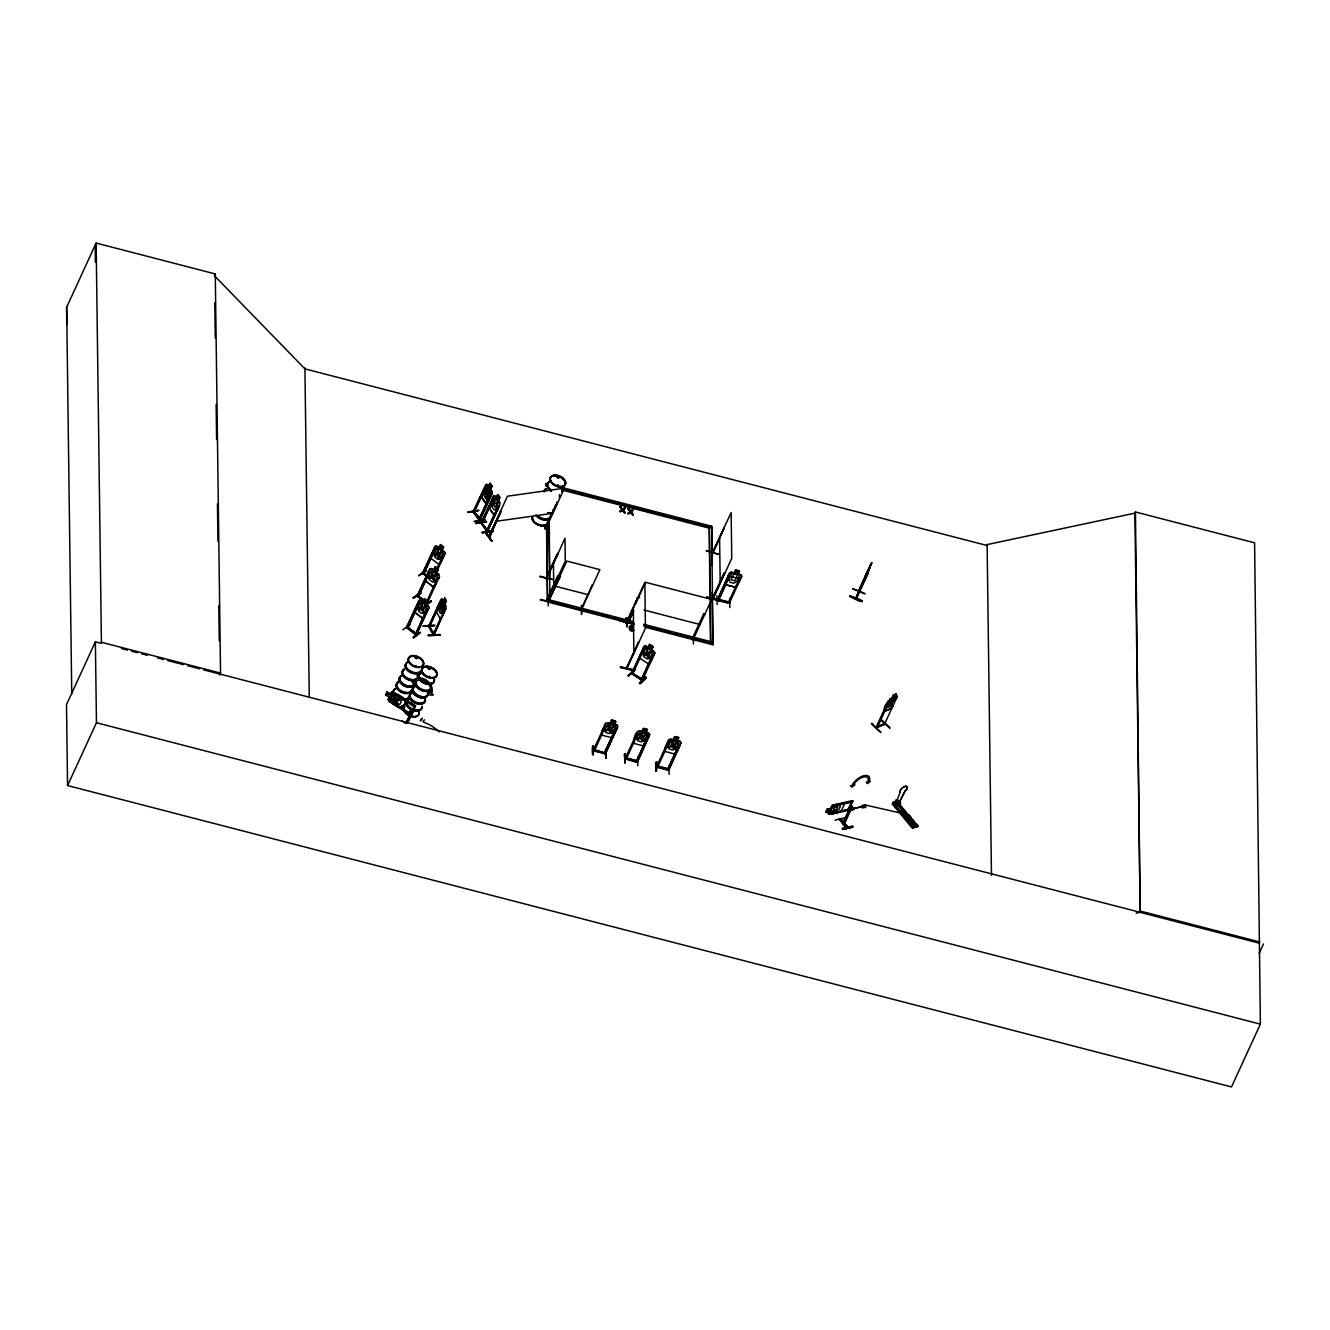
<?xml version="1.0" encoding="UTF-8"?>
<svg xmlns="http://www.w3.org/2000/svg" width="1330" height="1330" viewBox="0 0 1330 1330"><rect width="100%" height="100%" fill="white"/><g stroke="black" fill="none" stroke-linecap="round" stroke-linejoin="round"><path stroke-width="1.5" d="M601.742 735.091L601.759 731.567L601.742 735.091L611.301 737.568L613.978 734.808L611.251 737.435M633.762 743.27L633.778 739.829M737.884 584.435L735.224 587.178L725.665 584.701L725.681 581.277M413.065 637.087L420.43 632.166L413.331 637.984L420.313 632.681M431.12 600.728L426.631 603.587M840.826 818.765L848.008 827.576M868.274 571.767L855.772 598.6M856.986 597.336L855.955 598.068L856.986 597.403M856.271 597.885L868.091 573.097L856.271 598.982L858.997 591.551M644.335 648.824L643.138 648.392L644.335 648.824L632.731 673.811M642.49 680.295L631.8 673.229M642.905 679.381L641.991 678.682M897.102 801.658L896.071 800.643L896.952 800.178M896.154 800.76L897.717 799.895L896.004 800.062L894.924 803.021L896.187 800.278M490.022 483.522L488.559 486.63L487.079 486.165L484.386 491.95L484.303 495.89L486.248 498.667L488.426 497.669L491.086 491.901L490.521 489.374L491.95 486.281L489.989 483.322L492.067 486.281L490.521 489.407L491.086 491.901M484.436 491.934L484.336 495.89L486.265 498.65L488.426 497.669M640.229 658.333L640.478 654.51M837.734 812.347L828.773 814.293L848.956 809.338L831.965 813.993L836.154 804.268M852.33 801.84C850.951 803.653 852.131 799.33 851.117 801.624M852.796 801.076L851.765 801.275M425.035 616.172L422.608 618.467L414.927 612.515L415.293 608.525M414.993 612.465L415.409 608.591M425.683 580.977L433.364 586.946L425.6 581.044L425.883 577.104M425.716 580.994L426.082 577.104M428.692 626.214C431.302 633.03 433.464 634.759 434.411 634.111M434.095 635.125L445.085 609.19L433.081 634.427L433.497 633.512M486.78 503.422L488.293 485.965M880.709 719.763L889.803 727.992L880.793 719.347M842.688 829.438L852.779 827.127L852.646 826.246L852.763 827.194L842.688 829.504L842.522 828.49L852.613 826.196L842.555 828.54M854.093 808.49L862.954 806.545L852.281 808.54L851.616 809.987L852.065 808.291L854.758 807.975L854.109 809.421L851.616 809.987M474.394 521.476C477.62 521.543 497.62 517.819 474.278 521.427M492.865 530.986L482.108 532.615L493.014 530.587L493.114 531.551L482.108 532.615L493.014 530.554M620.495 667.361L632.897 670.47M620.495 666.995L633.113 669.605L632.881 670.586M706.795 597.203L728.408 602.158M706.795 597.569L729.488 603.454L728.657 601.925M719.214 600.678L719.38 599.88M884.101 711.5L884.533 708.84L884.201 711.583L890.934 708.641L893.261 705.266M406.199 722.639L412.084 711.683M428.26 635.507C463.339 634.327 404.536 636.671 439.781 634.576M439.814 635.474L439.764 634.51M486.331 503.887L481.51 496.921L482.192 492.832L481.36 496.938L486.348 503.904L488.393 501.743L486.215 503.904L481.36 496.938L482.009 492.865M626.364 623.587L637.818 597.619L626.297 623.604L626.28 622.49M626.763 622.573L632.515 610.603M626.912 667.743L626.846 666.596L626.447 668.475L638.417 642.59L626.397 668.342M712.664 553.795L724.135 527.811L712.099 553.646L712.564 551.817L712.697 553.064M712.564 551.817L712.099 553.646L731.151 512.549L731.749 558.301L713.179 598.783L712.614 597.785L724.285 572.681M713.229 598.683L713.163 597.918M713.661 597.702L713.578 596.904M414.594 657.469L416.39 657.22L416.839 658.466M416.257 666.729L415.359 665.865L416.49 666.48M416.772 657.685L416.656 658.583M427.944 668.125L429.274 667.627M428.11 667.86L429.756 669.156M428.36 668.125L430.022 668.325M428.908 676.405L429.257 676.438M430.305 668.957L428.825 667.56M556.921 477.138L558.517 476.955M557.204 485.866L558.035 485.201L557.968 486.281M558.118 486.281L558.101 485.284L557.403 485.866M558.101 485.866L557.436 485.284M540.329 600.063L552.964 602.523L540.545 599.365M410.338 714.293L411.086 715.274M407.662 722.805L415.525 705.914L397.737 694.41L397.138 695.474L414.877 707.078L415.592 705.814L414.262 705.449M418.917 603.122L418.019 602.424L419.166 602.939L407.462 628.309C402.125 621.625 421.261 638.533 416.007 633.246M417.204 596.173L428.942 570.769L429.839 571.468L418.135 596.837L417.071 596.106L424.353 601.642M418.568 595.923L417.454 595.059M429.839 571.468L418.401 596.671L417.703 594.892M435.259 548.841L434.112 548.326L435.259 548.841L423.821 574.045L422.824 573.197M423.987 573.297L423.123 572.266M416.589 635.009L415.475 634.161M426.315 601.975L427.429 602.789M489.274 535.724L490.171 535.192M544.785 528.309L545.998 528.525L543.721 525.3M546.131 527.245L544.818 528.692L557.22 503.106L544.702 528.376L546.397 527.678L545.2 527.395M546.397 527.678L545.4 527.794M847.227 809.937L848.191 810.003L852.746 801.059M848.889 809.421L832.347 813.145M843.503 823.835L850.585 807.709L852.015 807.825L850.884 808.075L843.503 823.952L844.567 823.702L851.682 808.141M405.234 723.254L402.259 720.877M424.603 719.846C419.997 723.72 425.766 719.713 439.349 731.882M626.779 666.762L626.729 667.344M626.945 668.408L645.449 628.109L644.851 582.341L625.865 623.487L625.732 622.59L626.596 622.939M627.344 667.56L626.879 668.574L626.862 667.71M712.664 597.885L713.595 597.868M863.968 805.365C866.296 802.09 866.495 810.652 864.051 806.612M852.663 588.725L864.766 593.779M855.872 598.733L858.365 591.202M858.615 590.902L859.396 590.47M865.281 576.322L863.336 582.324L864.317 580.046M866.362 574.959L867.177 572.632M868.141 571.75L870.701 564.352M871.35 563.671L858.216 592.016L870.751 564.236M397.138 695.474L415.093 706.862L413.863 706.28L414.495 705.266M411.668 714.36L393.68 702.988L411.386 714.626L410.455 713.711M850.219 595.907C871.948 602.922 859.745 603.887 850.236 595.84M868.573 570.454L869.637 568.209L865.531 577.486L867.659 572.316C862.655 582.557 875.09 555.491 868.307 570.886L868.939 569.772M545.998 578.467L557.985 553.446L545.998 578.417M546.547 578.982L565.001 538.185L565.3 561.061L546.78 601.443M900.211 792.165L895.489 804.284L898.831 803.486L905.082 791.217A4.372 2.128 -39.7 0 0 907.127 786.778A4.372 2.128 -39.7 0 0 902.405 787.909A4.372 2.128 -39.7 0 0 900.211 792.165L900.377 792.348A4.372 2.128 -39.7 0 1 902.405 787.909A4.372 2.128 -39.7 0 1 906.977 786.579A4.372 2.128 -39.7 0 1 904.932 791.034L898.681 803.303L895.339 804.101M560.362 576.489L548.243 601.842L559.797 576.638M870.202 566.314L871.931 562.607L858.232 591.933M867.609 571.368L865.049 577.553L865.93 576.223M633.812 623.737L630.221 627.893L631.002 629.522L632.033 630.121L633.546 626.563M66.716 324.503L66.65 307.18L96.142 243.074L215.277 273.93L220.547 673.113L219.699 674.942L219.699 674.011M215.277 273.93L214.446 275.759L304.936 368.875L987.126 545.516L986.96 544.535L986.96 545.466M101.396 643.371L95.378 641.825L66.5 704.617L67.564 785.548L1231.497 1086.926L1260.375 1024.133L1254.589 542.823L1135.438 511.967L1134.906 513.147L1140.176 912.347L1136.119 913.195M67.564 785.548L96.458 722.755L95.378 641.825M418.834 575.574L426.514 570.287L419.05 575.208M435.292 546.248L422.624 573.546M423.688 573.197L423.389 574.178L435.01 549.024M421.028 592.881L412.915 597.918L420.297 592.997M438.967 547.81L440.396 544.485L443.671 547.012L442.258 550.105M417.171 596.189L429.789 568.741L431.435 568.542C435.808 574.277 432.915 561.576 438.252 569.622L436.755 572.781L439.598 576.356L426.947 603.704L426.032 603.055L437.819 577.636L438.717 578.334L437.819 577.636M402.791 629.838L410.056 624.734M443.522 547.029L442.009 550.171L443.256 552.415L440.612 558.184L437.836 559.398L434.777 557.021L434.278 553.28L436.938 547.511L439.033 547.761M419.199 600.345L406.714 627.361L416.473 634.892M406.88 626.613L407.362 628.242M433.547 570.42L435.043 567.278M407.728 628.142L419.166 602.939M436.373 569.539L443.239 555.026L444.137 555.724L443.239 555.026M441.028 561.975L444.802 553.745L444.486 551.834L436.789 545.982L435.126 546.181L422.458 573.363L426.664 576.621M435.625 573.829L445.018 553.745L444.486 551.834M438.102 569.656L436.589 572.798L437.836 575.042L435.193 580.811L432.416 582.008L429.357 579.647L428.858 575.907L431.519 570.138L433.63 570.37M424.204 600.728L424.669 599.697L426.647 601.226L426.165 602.257L418.435 596.189L424.902 600.827M426.199 602.191L426.315 602.756M467.911 512.399L478.8 510.304L468.143 511.867M425.916 604.269L427.578 601.11L424.303 598.567L422.874 601.908L420.829 601.609L418.185 607.378L418.684 611.118L421.743 613.496L424.503 612.282L427.163 606.513L426.165 604.202M426.265 602.756L427.163 603.454L427.645 602.49L426.731 603.604C432.616 599.597 432.632 601.193 426.398 604.119M385.567 695.091L387.063 691.933L390.671 694.443L392.566 693.662L399.183 698.001L401.294 701.392L399.964 704.285L396.423 703.969L389.806 699.646L389.341 697.319L385.634 695.025M385.733 695.058L387.13 692.115M427.13 609.123L415.359 634.543L426.88 609.29L428.044 609.822L426.88 609.29M415.758 634.26L416.19 633.346M416.091 635.042L406.465 627.544L419.033 600.279L420.762 600.03L428.393 605.931L428.925 607.843L416.157 635.142L428.792 607.793M473.43 510.836C475.01 513.43 474.128 508.991 473.064 511.851L485.034 486.564L485.616 487.379L473.746 512.649L473.829 510.67M473.746 512.649L485.616 487.379M405.667 701.575L402.425 708.907L405.816 701.575L402.791 698.217L393.198 692.049L391.452 692.315L390.604 694.26M391.519 692.248L388.277 699.547L388.959 701.326L402.491 708.84M423.189 626.297L434.794 625.349L423.422 625.765M489.955 483.339L492.05 486.298L489.955 483.339L488.443 486.647L487.046 484.669C484.187 484.486 489.274 483.987 488.476 486.63L487.046 486.182M485.433 493.43L488.127 487.644L490.055 490.404L487.379 496.19L485.433 493.43L487.395 496.173M489.623 485.583L490.122 484.536L490.886 487.345M475.741 523.588L486.63 521.51L475.974 523.072M428.659 626.28L441.045 599.248L442.192 599.099L443.306 601.143M393.298 703.836L411.319 715.141L393.298 703.836L393.896 702.789M429.557 625.183L429.224 627.112L440.679 601.044L429.125 626.164L433.78 633.562L429.524 626.447M480.13 519.498C464.087 501.792 484.968 520.762 478.75 519.797L490.321 494.644L491.269 495.392L490.321 494.644M429.224 627.112L438.651 607.261M478.733 519.864L490.687 494.577M490.637 489.374L492.2 493.447L479.332 520.645L479.831 519.747M492.117 493.397L479.781 520.612L473.48 511.684L485.882 484.552M444.735 598.051L443.189 601.343L441.909 600.877L439.249 606.646L438.933 610.62L440.446 613.429L442.408 612.448L445.051 606.68L444.719 604.153L446.265 601.06L444.735 598.051L446.365 601.06L444.935 604.153L445.949 608.242L442.258 616.538M482.325 522.74L481.66 521.859L480.928 522.956L492.865 497.752L493.447 498.567L481.959 523.787L480.845 522.939L487.245 531.867L499.914 504.602L499.881 502.607L494.926 495.724L493.696 495.757L489.174 508.16L494.145 515.092L496.223 512.931L494.029 515.109L489.324 508.127M481.427 522.956L493.812 495.741L496.289 497.836L497.802 494.527L499.864 497.487L496.24 508.875L494.062 509.856L492.133 507.096L492.25 503.139L494.893 497.37L496.406 497.819M481.793 521.975L481.925 523.588M481.576 523.837L493.447 498.567M433.713 634.393L441.793 616.372M433.597 635.142L446.065 608.242M499.631 497.52L498.218 500.612L499.664 502.674M485.483 531.933C505.3 559.365 471.535 513.696 491.302 540.994M487.029 530.853L498.534 505.782L499.099 506.597L487.179 531.85L486.514 530.969L498.534 505.782M487.395 529.988L487.611 531.801L481.493 522.956M545.815 528.609L564.469 488.16L507.462 496.206L488.792 536.605L489.806 536.555L501.194 511.003L488.559 536.289L489.739 536.106M489.872 535.142L488.958 536.605L489.856 536.439M496.905 520.313L489.955 536.505M498.617 516.589L500.329 512.865M411.818 714.476L412.649 712.863L409.973 711.134L409.308 712.564M410.837 711.833L412.716 711.966L406.897 723.188M406.132 722.705L411.02 712.182M407.246 723.221L412.948 711.151L411.735 710.37L411.086 711.583L412.3 712.365M414.461 705.299L414.046 706.18M406.797 722.057L410.82 713.329M411.602 712.082L414.345 706.38L411.818 711.883M557.22 503.106L544.652 528.293M549.307 532.349L544.003 524.835M540.246 576.356L547.129 578.417M557.553 553.346L545.965 578.816M557.852 576.223L546.231 601.36L557.835 575.824M546.78 601.127L558.268 575.94M633.196 624.119L547.511 601.925L546.863 523.887M549.905 600.877L549.19 518.384M548.259 605.898L548.326 596.771M622.39 510.454L624.984 512.898L622.639 509.939L619.88 511.585L621.908 509.872L620.063 506.531L622.44 509.54M621.06 506.78L619.813 507.046M619.88 511.585L622.141 509.357L620.063 506.531M620.827 511.834L622.639 509.939M624.984 512.898L622.922 510.121L625.216 507.861L622.673 509.008M624.285 507.611L625.216 507.861M592.316 584.768L580.711 610.221L581.808 609.123M627.86 509.141L629.107 508.875L630.736 511.102L627.86 509.141L629.955 511.967L627.926 513.663L630.686 512.017L633.03 514.993L630.437 512.549M581.459 614.493L581.559 605.366L581.709 613.961M627.926 513.663L630.187 511.435L628.109 508.609M628.874 513.912L630.686 512.017M633.03 514.993L630.985 512.2L633.263 509.955L630.736 511.102M630.487 511.618L632.332 509.706M630.985 512.2L633.263 509.955M632.282 623.67L619.846 620.528L632.498 623.637M626.929 626.796L626.945 617.669L626.048 618.034L626.929 626.796L626.131 617.985M626.397 622.856L626.264 621.708M635.624 603.837L645.532 582.307L711.683 599.431L692.98 639.863L691.999 639.531L692.315 638.25L693.662 638.633M633.629 610.586L628.192 622.706M633.629 610.886L628.209 623.005M633.296 630.919C628.026 632.947 627.727 622.224 633.246 626.979M594.959 749.804L593.662 749.405L593.413 750.386M605.699 723.337L593.163 750.669L594.843 750.153M593.845 749.422L604.485 752.863L593.845 749.854L593.429 750.818L605.566 753.877M605.965 725.565L604.851 725.282L605.965 725.565L594.294 751.051L594.71 749.655M634.626 670.237L627.926 675.856L634.859 669.888M593.213 754.808C594.527 742.888 591.418 742.855 592.532 754.625L593.38 754.276M648.225 647.627C650.836 639.181 649.073 651.168 645.865 645.948L644.169 646.147L631.634 673.645L644.269 646.28M632.764 673.894L631.9 672.514L633.313 673.047L632.066 672.731M611.567 720.129L610.154 723.321L607.727 723.869L605.067 729.638L605.965 732.631L609.772 733.611L612.947 731.666L615.591 725.897L614.028 724.351C621.06 719.347 604.269 719.464 615.64 721.276M611.65 720.278L610.237 723.454L605.582 723.254L601.759 731.567M628.525 676.239L634.875 669.904M606.281 758.117L605.749 748.906L605.782 757.967M604.186 753.512L615.873 728.142L616.987 728.724L605.316 753.894L604.319 753.628L615.873 728.142M642.706 679.58L632.98 673.562L642.44 679.464L642.274 680.511L654.792 653.13L651.7 649.771L653.18 646.613L649.572 644.352M613.845 734.675L617.619 726.446L616.887 725.083M605.399 753.861L617.785 726.429L616.987 725L614.227 724.368M639.331 683.321C646.463 673.894 649.306 676.438 639.93 683.703L645.732 677.053M652.747 654.676L641.243 679.929L652.947 654.476L653.928 655.108L652.947 654.476M711.866 565.466L711.716 526.231L562.258 487.545M711.367 528.692L711.733 527.91L562.291 489.207M654.659 653.096L650.985 661.409L648.408 663.836L640.096 658.383L640.295 654.526M625.216 753.96L624.285 754.293L625.1 763.054L625.15 753.944M718.566 554.377L706.147 550.736L718.616 554.178M625.3 758.649L626.796 758L626.147 758.815M637.569 731.6L625.034 758.915L625.715 758.117L636.355 760.827M625.499 758.05L626.58 757.95L626.38 758.915M637.835 733.827L636.721 733.528L637.835 733.827L626.164 759.297C621.409 757.119 641.974 764.6 636.139 761.425M647.328 729.505L645.914 732.597L647.461 734.16L644.817 739.929L641.642 741.874L637.851 740.893L636.954 737.884L639.597 732.115L642.107 731.616L643.537 728.524L647.328 729.605M645.914 732.697L647.511 729.438L643.437 728.391L642.024 731.567L639.381 730.802C634.776 732.099 633.812 739.081 633.612 743.337L643.171 745.814L645.848 743.071M637.619 757.169L637.802 765.814M703.537 614.111L704.667 614.693L703.537 614.111L691.866 639.497L693.229 639.547M647.743 736.388L636.189 761.874L647.743 736.388L648.857 736.67L637.319 762.09L649.655 734.692L648.857 733.246L646.097 732.631M649.506 734.692L643.171 745.814M724.717 572.798L712.681 598.633L713.711 597.12M693.329 644.003L693.844 635.557M717.252 600.379L728.774 574.926L729.887 575.208L718.466 600.661L717.219 600.412L729.488 572.881L731.433 572.166L740.91 574.61L741.708 576.139L729.239 603.488C726.878 601.609 731.234 601.875 729.372 603.504M729.887 575.208L718.333 600.628M717.186 604.452L716.853 595.74M734.16 573.08L735.49 569.755L739.563 570.903L738.133 573.995M739.38 570.869L737.951 574.061L739.513 575.524L736.87 581.293L733.695 583.238L729.887 582.257L728.99 579.248L731.65 573.479L734.16 572.981M729.638 598.483L729.788 607.594M739.796 577.719L740.91 578.317L739.796 577.719L728.158 603.172L728.79 602.307M737.768 584.385L741.708 576.139M656.505 762.073L655.757 771.001C658.35 766.213 655.889 752.448 656.455 771.184M669.223 769.039L656.887 765.781L656.388 766.745L668.757 770.286L667.461 769.937L679.098 744.501L680.212 744.8L668.541 770.269M677.269 740.81L678.865 737.552L674.792 736.504L673.379 739.696L668.807 739.63L664.983 747.942L664.967 751.467L674.526 753.944L677.203 751.184M668.924 739.713L656.388 767.028L658.167 766.512M645.15 627.211L712.897 644.751L711.716 526.231M669.189 741.941L668.076 741.658L669.189 741.941L657.519 767.41L658.151 766.13M668.94 765.781L669.057 774.359M679.098 744.501L667.677 769.621M677.07 751.051L680.86 742.805M829.022 811.466L825.731 812.214L827.144 809.122L830.602 808.54L831.582 806.379M825.797 812.314L827.144 809.122M852.53 800.594L833.046 805.099L828.108 813.461L828.856 814.376M828.324 813.495L829.272 811.433L825.731 812.214M871.948 723.138C878.382 731.799 888.822 738.732 871.366 723.72M852.081 801.541L835.805 805.631L836.204 804.766L852.73 800.993L848.49 810.336L831.965 813.993M884.633 708.923C882.638 706.147 894.342 694.609 889.853 699.929L877.218 727.676C878.714 726.745 894.957 719.713 876.021 727.643L888.523 700.627M887.975 702.772L876.337 727.926L888.457 702.14M877.218 727.676L877.251 726.263L876.121 727.593M835.057 820.144L845.115 817.667M891.865 698.383L893.145 695.141L896.021 693.911L894.558 697.236M896.121 694.011C889.454 701.808 906.345 691.301 889.853 699.098M839.529 819.114L846.761 827.992L839.529 818.997M884.35 724.584L897.068 696.987M840.66 818.864L848.44 827.593M885.381 723.404L884.932 722.988M851.35 801.79L848.224 809.421M847.626 810.436L848.673 808.956M844.434 823.702L842.854 823.104L850.219 807.526M851.715 807.46L851.998 806.163L850.086 807.094L851.366 806.911M842.854 823.104L851.067 806.662L852.198 806.412M852.015 807.825L849.97 807.36L851.998 806.163M851.416 809.737L853.91 809.172L854.558 807.726M896.27 802.439C889.504 808.923 893.344 797.518 896.021 804.251L895.423 805.564L899.645 804.55L900.626 803.137L899.878 804.783L894.874 805.98L895.622 804.351L893.61 801.907M912.812 827.825L913.926 827.543L893.394 803.12L894.009 801.824M910.701 817.302C896.353 819.197 916.819 819.912 908.689 814.874L903.536 816.404L908.689 814.874L864.251 804.766M912.48 819.463L907.326 820.992L912.48 819.463L914.491 821.89L909.338 823.42L914.491 821.89M915.838 823.519C902.073 827.908 920.427 819.945 917.251 826.728L898.598 804.384M917.866 825.947L912.164 827.958L892.297 804.002M1140.176 912.347L1135.438 511.967M1259.161 953.377L1263.5 943.934M906.046 815.706C910.717 820.111 904.034 812.963 908.124 817.401M421.859 719.114L422.125 718.134L421.244 719.447M852.713 588.575L864.833 593.612M540.047 576.755L552.648 579.531L540.229 576.372M473.114 511.834L479.282 520.545M481.261 522.025L482.408 522.84M631.002 629.522L633.928 624.551M421.128 719.198L420.363 720.877L421.178 720.162M893.078 705.199L890.834 708.558L884.217 711.367M415.243 665.948L416.057 666.413M556.971 476.788L558.001 476.556M557.869 477.869L558.517 477.054L557.22 477.271M558.716 478.002L557.918 476.705M428.509 668.541L428.094 667.76M428.593 676.604L429.59 676.588M631.617 627.095L633.878 624.036M630.337 628.708L633.679 624.252M619.896 620.844L632.315 623.97M847.559 809.338L847.543 810.452M839.679 818.648L846.977 827.46M846.213 828.091L839.047 819.164M630.221 627.893L633.645 623.953M491.801 540.878L485.483 531.817L491.734 540.911M433.115 634.344L434.012 635.108M488.21 501.626L486.215 503.738L481.443 496.938M718.765 599.714L717.518 599.381M691.866 639.198L693.495 638.566M442.208 616.422L440.147 618.583L436.323 611.534L437.238 607.527M397.737 694.41L415.326 706.13M409.973 711.134L412.649 712.863M411.735 710.37L412.948 711.151M411.702 712.73L412.599 712.215L411.269 711.417M393.198 692.049L393.264 691.982A8.312 5.104 24.7 0 1 395.392 688.824M389.175 697.352L388.144 699.514L389.042 701.259M388.959 701.326L398.518 707.494M402.724 698.283L405.816 701.575M644.169 646.147L645.931 646.014L654.077 651.351L654.792 653.13M639.464 683.288L646.014 677.785L639.946 683.653M433.281 586.995L435.708 584.701M423.206 626.098L434.577 625.682M908.257 817.568L908.59 816.421M593.197 754.659L592.964 746.113M624.901 754.359L625.1 763.054M655.657 762.389L655.806 770.951M656.255 762.489L656.422 771.018M622.922 510.121L624.984 508.393M893.045 803.852L893.843 803.32L913.926 827.543M916.187 826.977L896.869 802.555M913.195 827.742L892.829 803.719L912.945 827.775L917.933 826.545L899.03 804.118M467.927 512.2L478.534 510.67M475.724 523.422L486.364 521.859M876.586 726.596L884.816 723.72M831.499 806.362L833.129 805.115M426.215 570.653L418.884 575.74M431.302 554.477L431.02 558.417L438.784 564.319L441.128 562.075M429.706 568.791L431.435 568.675M431.369 568.592L439.066 574.444M438.169 569.689L434.893 567.145M413.48 598.35L420.845 593.246M417.138 596.106L418.784 595.624M426.947 604.535L431.352 601.493M428.31 605.981L428.925 607.843M408.027 627.494L416.839 633.911M489.473 507.112L498.783 501.028M557.021 476.905L558.517 477.969M415.575 657.818L416.573 658.151M430.172 668.973L428.975 668.84M728.79 601.925L718.715 599.365M625.034 758.615L637.319 762.09M916.603 826.695L898.066 804.351M837.651 812.231L841.524 810.535L844.75 803.154L842.006 803.087M893.295 695.291L895.971 694.144M896.553 699.131L895.456 699.164M889.82 728.042L880.826 719.347M906.112 815.805L908.307 816.421M729.505 572.964L731.433 572.166M414.943 656.97L416.955 657.868M416.639 658.417L414.76 657.585M429.607 677.402L429.656 676.455M893.394 803.12L897.634 802.106L917.933 826.545M833.129 805.199L844.716 803.387M835.805 805.631L852.464 801.84M842.272 829.006L852.48 826.628M634.094 630.137L632.033 630.121M1134.906 513.147L987.126 544.585L991.482 875.323M391.552 692.448L393.198 692.182L402.658 698.366M490.404 489.39L492.216 493.447M501.41 511.319L500.23 511.152M488.044 530.886L481.892 523.189L487.661 530.953M544.984 528.708L545.882 528.542M549.639 532.731L543.904 525.217M496.373 497.62L497.686 494.544L499.864 497.487M495.924 521.327L552.914 513.28M442.192 599.099L445.999 606.081M445.533 610.005L444.702 609.207M428.16 635.441L439.615 635.092M429.44 677.402L428.775 677.103M648.292 647.56L646.048 647.427L643.388 653.196L644.019 656.837L647.328 658.998L650.237 657.685L652.897 651.916L651.6 649.722L653.013 646.646L649.639 644.535M422.707 573.197L426.913 576.455M417.288 595.807L423.056 600.279M426.581 601.759L427.645 602.49L426.83 601.892M407.196 626.463L407.645 627.261M628.625 621.792L627.511 621.891M604.867 752.331L605.865 752.63M637.602 761.192L636.605 760.594L637.868 760.91M668.957 769.305L667.959 768.707M627.494 621.409L628.375 622.107M415.592 657.236L416.423 657.702M581.742 609.107L580.761 610.187M724.152 528.592L723.703 527.711M728.774 575.225L729.887 575.508M706.779 597.619L717.452 599.78M706.762 597.153L729.222 603.005M639.63 597.552L638.516 597.569M637.851 598.384L637.403 597.502M620.528 666.879L632.93 670.037L620.478 667.427M571.867 490.903L583.82 493.995M587.81 495.026L593.779 496.589M597.769 497.62L603.754 499.166M607.727 500.196L619.68 503.289M623.67 504.319L629.655 505.865M633.645 506.896L655.557 512.582M659.547 513.613L665.515 515.159M669.505 516.19L691.417 521.859M695.407 522.889L701.392 524.436M705.365 525.483L711.351 527.029M561.925 489.989L709.389 528.176M632.082 510.221L633.03 510.471M620.129 511.053L621.077 511.302M628.176 513.147L629.123 513.397M728.142 575.774L740.361 578.966M555.258 586.198L588.342 594.759M644.003 610.021L700.129 624.551M547.86 599.481L633.529 621.659M643.504 624.236L713.246 642.29L712.88 643.088L710.469 642.457L709.954 603.654M547.495 600.262L553.463 601.808M557.453 602.839L573.396 606.962M577.386 607.993L589.34 611.085M593.33 612.133L599.298 613.679M603.288 614.709L609.256 616.256M613.246 617.286L625.2 620.379M649.123 626.58L661.077 629.672M665.067 630.703L671.035 632.249M675.025 633.28L680.993 634.826M684.983 635.856L696.937 638.949M700.927 639.979L706.912 641.542M547.877 601.143L633.562 623.321M643.52 625.915L713.262 643.969M678.682 737.718L674.892 736.637L673.462 739.829L670.952 740.245L668.308 746.014L669.206 749.006L672.997 749.987L676.172 748.042L678.832 742.273L677.269 740.71M677.452 740.744L680.212 741.375L681.01 742.905L668.674 770.22L656.521 767.061L657.07 766.23L667.71 768.94M607.511 722.639L616.987 725.083M639.381 730.885L648.874 733.345L649.655 734.692M680.86 742.905L680.112 741.458L670.736 739.014L668.807 739.63M615.873 728.441L616.987 728.724M647.743 736.687L648.874 736.97M679.098 744.8L680.229 745.099M605.516 749.438L606.314 758.2M657.07 765.797L657.934 766.03M668.092 768.657L669.173 768.973M593.296 750.403L605.566 753.578M1140.708 911.166L1259.859 942.006M220.547 673.113L101.413 642.257L96.142 243.074M121.446 648.575L127.464 650.121M131.471 651.168L137.489 652.714M141.495 653.762L147.514 655.308M157.539 657.918L163.557 659.464M167.563 660.511L183.607 664.668M187.613 665.698L199.65 668.807M203.656 669.855L1259.311 943.186M96.458 722.755L1260.375 1024.133M429.208 669.106L428.11 668.259M637.735 760.876L626.58 757.95M894.458 697.153L895.423 697.568L890.202 706.413L887.509 707.56L887.21 705.698M581.293 609.988L599.896 569.639L566.813 561.077L548.176 601.443L549.174 601.26M642.024 680.395L631.667 673.612M429.74 667.81L430.338 668.757M426.764 603.571L425.999 602.922M387.063 692.182L390.604 694.493M428.692 570.936L429.59 571.634M427.213 575.79L423.854 573.562L426.963 575.973M415.126 612.415L422.657 618.25M884.417 723.969L877.601 726.862M487.445 529.938L487.079 531.784M898.232 800.81L900.244 803.237M896.42 803.021L914.957 825.365M896.304 803.021L914.857 825.381M903.685 816.071L905.697 818.499M907.476 820.66L909.487 823.087M910.834 824.716L912.862 827.144M851.084 807.111L851.898 808.091M830.535 808.474L832.331 806.645L838.499 805.249L840.444 806.18L839.114 809.072L835.755 811.217L829.588 812.63L829.188 811.333M631.218 511.668L633.263 514.461M623.172 509.589L625.216 512.383M490.088 484.552L491.352 486.315M487.079 484.519L491.984 491.468L492 493.397M488.093 487.661L490.038 490.421M487.113 484.502L491.967 491.452M896.57 696.172L896.952 697.053M740.81 574.693L741.542 576.156M429.989 625.981L429.091 625.167L429.49 625.998M638.417 642.59L637.984 642.49M735.224 587.178L725.665 584.701M719.596 537.669L720.195 583.421M712.215 592.016L712.897 644.751M710.835 641.675L709.322 527.279L709.904 599.564M633.296 607.461L633.895 653.23M553.446 563.305L553.745 586.181M548.825 519.182L549.606 578.417M546.497 524.685L547.511 601.925M304.919 367.945L309.258 696.604M214.795 302.725L215.261 337.986M216.142 404.353L216.607 439.615M217.455 503.92L217.937 541.26M218.785 605.549L219.251 640.811M66.65 307.18L71.754 693.961M95.294 244.903L95.361 262.226M415.243 680.295A8.196 5.037 24.7 0 1 404.303 677.469A8.196 5.037 24.7 0 1 404.204 669.904M417.171 675.657A8.196 5.037 24.7 0 1 417.454 677.103M415.509 679.963A8.312 5.104 24.7 0 1 405.185 677.768A8.312 5.104 24.7 0 1 403.073 670.22M417.47 675.258A8.312 5.104 24.7 0 1 417.504 678.067M416.972 678.333A8.18 5.021 24.7 0 1 405.617 676.953A8.18 5.021 24.7 0 1 404.752 668.741M417.703 674.493A8.18 5.021 24.7 0 1 417.736 677.253M415.675 679.613A8.312 5.104 24.7 0 1 404.569 676.737A8.312 5.104 24.7 0 1 404.47 669.073M417.637 674.892A8.312 5.104 24.7 0 1 417.67 677.702M419.632 672.564A8.18 5.021 24.7 0 1 409.108 671.8A8.18 5.021 24.7 0 1 406.182 663.77M420.862 670.769A8.312 5.104 24.7 0 1 409.407 671.085A8.312 5.104 24.7 0 1 407.662 662.14M420.18 671.417A8.196 5.037 24.7 0 1 410.554 671.185A8.196 5.037 24.7 0 1 405.949 663.687M406.714 662.589A8.196 5.037 24.7 0 1 407.928 661.808M419.931 672.232A8.312 5.104 24.7 0 1 408.377 670.835A8.312 5.104 24.7 0 1 407.495 662.49M414.511 684.219A8.163 5.021 24.7 0 1 403.256 684.518A8.163 5.021 24.7 0 1 401.56 675.723M407.645 698.932A8.312 5.104 24.7 0 1 402.924 700.212M392.982 692.415A8.312 5.104 24.7 0 1 395.226 689.173M408.659 696.488A8.312 5.104 24.7 0 1 408.426 697.818M411.851 689.555A8.312 5.104 24.7 0 1 401.078 691.75A8.312 5.104 24.7 0 1 398.418 682.24M411.552 689.921A8.18 5.021 24.7 0 1 400.929 692.099A8.18 5.021 24.7 0 1 398.318 682.739M407.811 698.566A8.312 5.104 24.7 0 1 403.09 699.863M408.825 696.122A8.312 5.104 24.7 0 1 408.576 697.469M412.017 689.189A8.312 5.104 24.7 0 1 401.244 691.401A8.312 5.104 24.7 0 1 398.568 681.891M408.643 697.003A8.18 5.021 24.7 0 1 403.239 699.364M393.73 693.146A8.18 5.021 24.7 0 1 395.658 688.508M411.851 690.087A8.196 5.037 24.7 0 1 400.546 690.386A8.196 5.037 24.7 0 1 398.834 681.558M414.428 684.501A8.213 5.037 24.7 0 1 403.123 684.817A8.213 5.037 24.7 0 1 401.394 675.956M407.379 699.264A8.196 5.037 24.7 0 1 404.569 700.494M392.899 692.847A8.196 5.037 24.7 0 1 393.896 690.436M404.669 705.05A8.163 5.021 24.7 0 1 401.876 706.28M396.041 705.299A8.163 5.021 24.7 0 1 392.566 703.021M390.255 698.666A8.163 5.021 24.7 0 1 390.505 697.352M399.316 678.234A8.146 5.004 24.7 0 0 404.835 686.164A8.146 5.004 24.7 0 0 414.212 684.834A8.163 5.021 24.7 0 1 402.973 685.149A8.163 5.021 24.7 0 1 401.261 676.355A8.146 5.004 24.7 0 0 400.064 677.153M427.828 692.115A8.163 5.021 24.7 0 1 418.485 696.205A8.163 5.021 24.7 0 1 414.91 686.396M434.295 680.461A8.312 5.104 24.7 0 1 423.505 682.672A8.312 5.104 24.7 0 1 420.845 673.163M433.979 680.827A8.18 5.021 24.7 0 1 423.372 683.005A8.18 5.021 24.7 0 1 420.746 673.645M434.179 678.633A8.312 5.104 24.7 0 1 424.652 682.789A8.312 5.104 24.7 0 1 421.012 672.797M434.245 678.217A8.18 5.021 24.7 0 1 424.869 682.307A8.18 5.021 24.7 0 1 421.294 672.481M431.086 687.909A8.18 5.021 24.7 0 1 421.676 689.239A8.18 5.021 24.7 0 1 416.14 681.293M431.02 688.375A8.312 5.104 24.7 0 1 422.475 690.12A8.312 5.104 24.7 0 1 415.575 682.972M430.571 689.09A8.196 5.037 24.7 0 1 421.144 690.42A8.196 5.037 24.7 0 1 415.575 682.44M430.089 689.838A8.312 5.104 24.7 0 1 421.294 690.071A8.312 5.104 24.7 0 1 415.409 683.337M421.726 707.527A8.196 5.037 24.7 0 1 412.051 710.17A8.196 5.037 24.7 0 1 407.246 701.11M422.026 707.144A8.312 5.104 24.7 0 1 411.236 709.356A8.312 5.104 24.7 0 1 408.576 699.846M418.734 711.866A8.163 5.021 24.7 0 1 410.388 716.355A8.163 5.021 24.7 0 1 404.603 706.928M412.649 688.907A8.163 5.021 24.7 0 0 420.18 697.552A8.163 5.021 24.7 0 0 427.529 692.764A8.146 5.004 24.7 0 1 420.18 697.519A8.146 5.004 24.7 0 1 412.666 688.907A8.163 5.021 24.7 0 0 420.18 697.519A8.163 5.021 24.7 0 0 427.545 692.747M413.397 687.826A8.163 5.021 24.7 0 1 414.611 687.045A8.163 5.021 24.7 0 0 413.414 687.81A8.146 5.004 24.7 0 1 414.628 687.045M424.918 698.749A8.312 5.104 24.7 0 1 415.392 702.905A8.312 5.104 24.7 0 1 411.768 692.913M422.242 706.363A8.18 5.021 24.7 0 1 411.635 708.524A8.18 5.021 24.7 0 1 409.008 699.164M422.175 706.795A8.312 5.104 24.7 0 1 411.402 708.99A8.312 5.104 24.7 0 1 408.742 699.48M425.085 698.383A8.312 5.104 24.7 0 1 415.559 702.539A8.312 5.104 24.7 0 1 411.934 692.548M425.168 697.984A8.196 5.037 24.7 0 1 415.775 702.074A8.196 5.037 24.7 0 1 412.184 692.232M427.745 692.381A8.213 5.037 24.7 0 1 418.351 696.488A8.213 5.037 24.7 0 1 414.744 686.629M424.652 701.908A8.18 5.021 24.7 0 1 413.381 702.207A8.18 5.021 24.7 0 1 411.668 693.395M544.186 490.87A8.312 5.104 24.7 0 1 546.181 488.958M559.348 494.793A8.312 5.104 24.7 0 1 559.381 497.603M544.402 491.485A8.18 5.021 24.7 0 1 545.416 489.074M559.847 495.475A8.18 5.021 24.7 0 1 559.614 496.788M550.986 491.335A8.18 5.021 24.7 0 1 548.06 483.305M562.507 489.706A8.18 5.021 24.7 0 1 562.258 491.019M544.103 491.851A8.312 5.104 24.7 0 1 546.347 488.609M559.797 495.907A8.312 5.104 24.7 0 1 559.548 497.254M551.268 490.637A8.312 5.104 24.7 0 1 549.539 481.676M562.723 490.321A8.312 5.104 24.7 0 1 561.958 491.418M551.518 490.188A8.196 5.037 24.7 0 1 549.805 481.344M562.806 489.872A8.196 5.037 24.7 0 1 562.058 490.953M544.12 491.335A8.18 5.021 24.7 0 1 546.081 489.457M551.102 490.986A8.312 5.104 24.7 0 1 548.143 482.84M562.573 490.67A8.312 5.104 24.7 0 1 561.809 491.784M549.24 518.8A8.18 5.021 24.7 0 1 535.857 515.342M550.238 516.389A8.18 5.021 24.7 0 1 549.988 517.702M551.202 512.649A8.18 5.021 24.7 0 1 547.761 513.147M553.413 509.457A8.18 5.021 24.7 0 1 552.415 511.867M550.454 517.004A8.312 5.104 24.7 0 1 537.37 516.04M550.52 516.555A8.18 5.021 24.7 0 1 537.636 515.591M547.727 521.792A8.163 5.021 24.7 0 1 547.495 523.106M549.523 518.467A8.312 5.104 24.7 0 1 535.94 514.943M549.872 512.782A8.312 5.104 24.7 0 1 547.977 512.831M553.48 510.437A8.312 5.104 24.7 0 1 552.715 511.535M553.646 510.072A8.312 5.104 24.7 0 1 552.881 511.186M553.712 509.623A8.18 5.021 24.7 0 1 552.964 510.703M486.73 497.703L487.395 498.817L487.728 493.197C492.167 493.247 490.521 488.393 487.628 491.917L487.162 486.564L486.846 492C482.175 491.867 483.937 496.955 486.963 493.247L486.73 497.703M400.596 699.464L400.131 700.428L395.924 699.879L398.135 704.817L394.844 700.029C388.942 701.492 388.426 696.421 394.312 698.898L392.284 694.144L395.442 698.765L400.596 699.464M615.058 725.881L610.902 728.757C614.676 734.21 608.841 734.393 609.722 729.206L604.817 731.301L609.207 728.341C605.416 723.204 611.135 722.838 610.42 727.843L615.058 725.881M646.945 734.143L642.772 737.003C646.646 742.356 640.761 742.722 641.592 737.468L636.704 739.563L641.077 736.587C637.286 731.467 643.022 731.084 642.29 736.105L646.945 734.143M678.3 742.256L674.127 745.133C678.001 750.469 672.115 750.835 672.947 745.581L668.059 747.676L672.431 744.717C668.641 739.58 674.376 739.197 673.645 744.218L678.3 742.256M441.244 612.482L441.743 613.579L442.341 607.926C446.198 608.043 445.168 603.221 442.325 606.563L442.292 601.26L441.693 606.663C437.62 606.513 438.883 611.717 441.726 607.993L441.244 612.482M892.031 704.734L891.017 705.399L890.834 703.088L886.96 707.128L890.551 702.672L890.368 699.879L891.283 699.514L891.516 701.675L895.173 697.851L891.748 702.14L892.031 704.734M652.332 651.7L648.491 653.778C651.334 660.428 646.646 659.913 647.427 653.961C643.753 657.835 640.445 653.579 647.028 652.831L646.413 647.81L648.126 652.614L651.268 651.018L652.332 651.7M426.631 606.247L422.957 608.192L423.406 613.529L421.943 608.325C418.385 612.116 415.376 607.644 421.593 607.162L421.161 602.008L422.641 606.995L425.633 605.516L426.631 606.247M437.304 574.776L433.63 576.705L434.079 582.058L432.616 576.854C428.992 580.612 426.115 576.173 432.267 575.69L431.834 570.52L433.314 575.508L436.307 574.028L437.304 574.776M442.724 552.149L439.05 554.095C441.693 561.16 436.938 560.096 438.036 554.228C434.577 558.151 431.402 553.446 437.686 553.064L437.254 547.91L438.734 552.898L441.726 551.418L442.724 552.149M861.724 805.88C862.555 812.081 865.248 803.137 861.724 805.88M850.02 596.355L862.106 601.459L850.02 596.355M866.927 572.515L865.248 576.372L867.06 572.582M438.568 548.791L435.908 554.56L438.967 556.921L441.627 551.152L438.568 548.791M440.779 545.599L440.296 546.63L442.258 548.16L442.74 547.129L440.779 545.599M433.148 571.401L430.488 577.17L433.547 579.531L436.207 573.762L433.148 571.401M435.359 568.226L434.877 569.257L436.839 570.769L437.321 569.739L435.359 568.226M422.475 602.889L419.815 608.658L422.874 611.019L425.534 605.25L422.475 602.889M387.479 693.013L386.631 694.875L387.811 695.64L388.659 693.794L387.479 693.013M391.851 695.208L390.521 698.1L397.138 702.423L398.468 699.547L391.851 695.208M442.724 602.374L440.064 608.143L441.593 610.952L444.237 605.183L442.724 602.374M444.652 599.281L445.151 602.108L444.652 599.281M495.924 498.85L493.28 504.619L495.209 507.395L497.852 501.626L495.924 498.85M497.935 495.741L498.7 498.55L497.935 495.741M546.314 483.405L545.982 485.866L546.314 483.405M609.755 724.401L607.112 730.17L610.902 731.151L613.562 725.382L609.755 724.401M612.099 720.96L611.634 721.99L614.061 722.622L614.543 721.592L612.099 720.96M647.81 648.591L645.166 654.36L648.475 656.521L651.118 650.752L647.81 648.591M650.071 645.383L649.589 646.413L651.717 647.793L652.182 646.762L650.071 645.383M641.642 732.647L638.982 738.416L642.772 739.397L645.432 733.628L641.642 732.647M643.969 729.222L643.504 730.253L645.948 730.885L646.413 729.854L643.969 729.222M733.678 574.011L731.035 579.78L734.825 580.761L737.485 574.992L733.678 574.011M736.022 570.587L735.54 571.617L737.984 572.249L738.466 571.218L736.022 570.587M672.997 740.76L670.337 746.529L674.144 747.51L676.787 741.741L672.997 740.76M675.324 737.335L674.859 738.366L677.303 738.998L677.768 737.967L675.324 737.335M827.526 809.588L826.662 811.45L828.623 809.338L827.526 809.588M831.616 808.191L830.286 811.084L836.47 809.671L837.8 806.795L831.616 808.191M891.3 699.314L888.639 705.083L891.333 703.952L893.993 698.183L891.3 699.314M893.444 695.507L892.962 696.538L895.157 694.775L893.444 695.507M870.319 781.292L867.459 783.586L866.246 782.223L867.659 781.907A9.21 4.539 -39.2 0 0 863.636 776.92A9.21 4.539 -39.2 0 0 853.528 785.132L854.924 784.816L851.915 787.144L850.585 785.814L851.981 785.481A11.039 5.436 -39.2 0 1 864.101 775.639A11.039 5.436 -39.2 0 1 868.922 781.608L870.319 781.292M433.181 694.775L430.155 695.191L428.792 691.933L430.321 692.913A9.21 7.082 45.6 0 0 425.75 681.392A9.21 7.082 45.6 0 0 415.093 683.071L416.606 684.052L413.431 684.368L411.934 681.027L413.447 682.007A11.039 8.479 45.6 0 1 426.199 679.979A11.039 8.479 45.6 0 1 431.685 693.794L433.181 694.775M409.474 662.14A8.163 5.021 24.7 0 0 422.824 665.599A8.163 5.021 24.7 0 0 416.041 655.873A8.163 5.021 24.7 0 0 409.474 662.14M409.208 662.706A8.163 5.021 24.7 0 0 422.558 666.164A8.163 5.021 24.7 0 0 415.775 656.438A8.163 5.021 24.7 0 0 409.208 662.706A8.146 5.004 24.7 0 0 422.541 666.164A8.146 5.004 24.7 0 0 415.775 656.471A8.146 5.004 24.7 0 0 409.224 662.722M404.353 684.684A8.163 5.021 24.7 0 0 414.694 683.836A8.146 5.004 24.7 0 1 404.353 684.667A8.163 5.021 24.7 0 1 400.513 676.122A8.146 5.004 24.7 0 0 404.353 684.667M402.059 705.864A8.163 5.021 24.7 0 0 404.869 704.651A8.146 5.004 24.7 0 1 402.059 705.864M392.749 702.606A8.163 5.021 24.7 0 0 394.362 703.869A8.146 5.004 24.7 0 1 392.766 702.622M422.824 672.797A8.163 5.021 24.7 0 0 436.174 676.255A8.163 5.021 24.7 0 0 429.39 666.53A8.163 5.021 24.7 0 0 422.824 672.797M419.648 696.188A8.163 5.021 24.7 0 0 428.011 691.716A8.146 5.004 24.7 0 1 419.648 696.188A8.146 5.004 24.7 0 1 413.896 686.795A8.163 5.021 24.7 0 0 419.648 696.188M422.558 673.379A8.163 5.021 24.7 0 0 435.908 676.837A8.163 5.021 24.7 0 0 429.125 667.111A8.163 5.021 24.7 0 0 422.558 673.379A8.146 5.004 24.7 0 0 435.891 676.837A8.146 5.004 24.7 0 0 429.125 667.128A8.146 5.004 24.7 0 0 422.574 673.379M422.674 673.047A8.213 5.037 24.7 0 0 436.107 676.521A8.213 5.037 24.7 0 0 429.291 666.746A8.213 5.037 24.7 0 0 422.674 673.047M409.574 715.557A8.163 5.021 24.7 0 0 419.216 712.913A8.146 5.004 24.7 0 1 409.574 715.557A8.146 5.004 24.7 0 1 404.802 706.546A8.163 5.021 24.7 0 0 409.574 715.557M551.351 481.676A8.163 5.021 24.7 0 0 564.701 485.134A8.163 5.021 24.7 0 0 557.918 475.409A8.163 5.021 24.7 0 0 551.351 481.676M556.572 503.355A8.163 5.021 24.7 0 0 556.821 502.042A8.146 5.004 24.7 0 1 556.555 503.355M551.086 482.275A8.163 5.021 24.7 0 0 564.419 485.733A8.146 5.004 24.7 0 0 557.652 476.007A8.163 5.021 24.7 0 0 551.086 482.275A8.146 5.004 24.7 0 0 564.419 485.716A8.163 5.021 24.7 0 0 557.652 476.007A8.146 5.004 24.7 0 0 551.102 482.258M551.202 481.909A8.213 5.037 24.7 0 0 564.635 485.383A8.213 5.037 24.7 0 0 557.819 475.608A8.213 5.037 24.7 0 0 551.202 481.909M537.137 523.954A8.163 5.021 24.7 0 0 546.73 524.186A8.146 5.004 24.7 0 1 537.137 523.954A8.146 5.004 24.7 0 1 532.582 516.505A8.163 5.021 24.7 0 0 537.137 523.954M536.954 524.352A8.18 5.021 24.7 0 0 546.563 524.585A8.163 5.021 24.7 0 1 536.954 524.369A8.163 5.021 24.7 0 1 532.382 516.905A8.18 5.021 24.7 0 0 536.954 524.352M555.342 505.467A8.163 5.021 24.7 0 0 556.106 504.386A8.146 5.004 24.7 0 1 555.325 505.467"/></g></svg>
